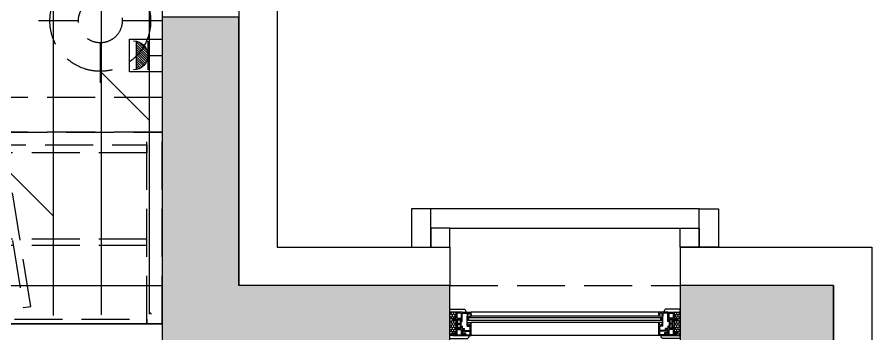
# Model space of a CAD drawing. Header units: millimetres. Extents: x -28014 to 297841, y -81741 to 47579.
# Drawn here: x 98155 to 100383, y -7057 to -6231 of the extents above; entities that cross this region are included whole.
import ezdxf

# ---------------------------------------------------------------- set-up
doc = ezdxf.new("R2010")
doc.units = ezdxf.units.MM
doc.header["$MEASUREMENT"] = 0
doc.linetypes.add('__DASH', pattern=[0.35, 0.25, -0.1])
doc.linetypes.add('DASH', pattern=[0.35, 0.25, -0.1])
for name, color, linetype in [('A-楼面-家具', 8, 'Continuous'), ('AR9-剪力墙（柱）填充', 250, 'Continuous'), ('AR9-剪力墙（柱）线', 6, 'Continuous'), ('AR9-墙线', 160, 'Continuous'), ('AR9-建筑幕墙（窗）', 12, 'Continuous'), ('AR9-梁', 1, 'DASH'), ('DS-4BS-固定家具(高柜)', 30, 'Continuous'), ('EM-强电图标', 14, 'Continuous'), ('FC-地面造型线', 136, 'Continuous'), ('FF-活动家具', 51, 'Continuous'), ('RC-天花轮廓线', 30, 'Continuous'), ('装饰', 152, 'Continuous')]:
    doc.layers.add(name, color=color, linetype=linetype)

# ---------------------------------------------------------------- blocks, each defined once
blk = doc.blocks.new('400床头柜')
at = {"layer": 'FF-活动家具', "linetype": '__DASH', "ltscale": 500}
for p, q in [((199.9999999999709, 5.820766091346741e-11), (199.9999999999709, -104.2471858984209)), ((38.67105004054611, -161.3537415284081), (142.9182413225353, -161.3537415284081)), ((257.0817586775229, -161.353741528641), (361.3289499592793, -161.3537415284081)), ((200.0000000000291, -218.4107140204287), (200.0000000000291, -322.6578999189078))]:
    blk.add_line(p, q, dxfattribs=at)
blk.add_lwpolyline([(0, -400), (0, 0), (400.0000000000291, 0), (400.0000000000291, -400)], close=True, dxfattribs=at)
for radius in [131.328, 57.0817640611005]:
    blk.add_circle((200.0000000000291, -161.3289499594248), radius, dxfattribs=at)
blk = doc.blocks.new('小户型1200床')
at = {"layer": 'FF-活动家具', "linetype": '__DASH', "ltscale": 500}
for p, q in [((40, -1974.834907076554), (40, -70)), ((1300, -70), (1300, -1979.661278875137)), ((1026.086759240483, -175.8486823507119), (313.9132407596335, -175.8486823507119)), ((1026.086759240483, -632.9900214929366), (313.9132407596335, -632.9900214929366)), ((1300, -658.4575094564934), (40, -658.4575094564934)), ((1300, -658.4575094564934), (60, -905.220676494413)), ((510.0060054531787, -1426.764869015547), (1300, -658.4575094564934)), ((524.1384127975907, -1279.618694443605), (1300, -658.4575094564934)), ((-51.65898926882073, -2040.341845540155), (40, -1974.834907076554)), ((1293.246816730127, -1974.834907076554), (1384.905805998947, -2040.341845540155)), ((90.47947742650285, -2000), (-4.630043558077887, -2047.581072782283)), ((1242.767339303391, -2000), (85.47947742650285, -2000)), ((1337.876860288205, -2047.581072782283), (1242.767339303391, -2000)), ((-4.630043558077887, -2047.581072782283), (-51.65898926882073, -2040.341845540155)), ((1384.905805998947, -2040.341845540155), (1337.876860288205, -2047.581072782283))]:
    blk.add_line(p, q, dxfattribs=at)
blk.add_lwpolyline([(1300, -70), (1300, 0), (40, 0), (40, -70)], close=True, dxfattribs=at)
for centre, radius, start, end in [((313.9132407596335, -225.5812876336277), 50.004701416903, 90, 156.1601090321435), ((1026.086759240483, -225.5812876335694), 50.004701416903, 23.83989096785652, 90), ((718.2463547887746, -404.3167955635581), 492.0541429412344, 156.183992771801, 203.8398909678565), ((621.7536452113418, -404.3167955635581), 492.0541429412344, 336.1601090321435, 23.81600722819899), ((313.9132407596335, -582.9853200759972), 50.004701416903, 203.8398909678565, 270), ((1026.086759240483, -582.9853200760554), 50.004701416903, 270, 336.1601090321435), ((95.88686517218594, -1329.168585751322), 425.464095847016, 346.7389669088406, 94.83850899860155)]:
    blk.add_arc(centre, radius, start, end, dxfattribs=at)
blk = doc.blocks.new('s54deg2541')
at = {"layer": 'A-楼面-家具', "color": 0, "xscale": -1}
blk.add_blockref('400床头柜', (40838.95408394537, 5184.599057010128), dxfattribs=at)
at = {"layer": 'A-楼面-家具'}
blk.add_blockref('小户型1200床', (40823.95408394537, 5184.599057010593), dxfattribs=at)
at = {"layer": 'A-楼面-家具', "color": 0}
blk.add_blockref('400床头柜', (42148.95408394537, 5184.599057010128), dxfattribs=at)
blk = doc.blocks.new('*U249')
at = {"layer": 'AR9-建筑幕墙（窗）'}
h = blk.add_hatch(dxfattribs=at)
h.set_pattern_fill('HONEY', color=250, scale=2.333308006735999)
h.set_pattern_definition([(1.667559113981895e-09, (-50793.7736316727, 158863.6490238107), (5.556189690946738, 3.207866847442461), [3.704126460693399, -7.408252921386797]), (120.0000000016675, (-50793.7736316727, 158863.6490238107), (-5.55618902731644, 3.207867996883855), [3.704126460693292, -7.408252921386583]), (60.00000000166753, (-50793.7736316727, 158863.6490238107), (6.636302977941727e-07, 6.415734844326314), [-7.408252921386794, 3.704126460693397])])
h.paths.add_polyline_path([(-28.05519676091603, 330.1263833773738), (33.05519676202437, 330.1263833754424), (33.05519676247685, 345.681770089551), (-28.05519676046333, 345.6817700914825)])
h = blk.add_hatch(dxfattribs=at)
h.set_pattern_fill('HONEY', color=250, scale=2.333308006735999)
h.set_pattern_definition([(1.667559113981895e-09, (-50793.7736316727, 158609.3307939181), (5.556189690946738, 3.207866847442461), [3.704126460693399, -7.408252921386797]), (120.0000000016675, (-50793.7736316727, 158609.3307939181), (-5.55618902731644, 3.207867996883855), [3.704126460693292, -7.408252921386583]), (60.00000000166753, (-50793.7736316727, 158609.3307939181), (6.636302977941727e-07, 6.415734844326314), [-7.408252921386794, 3.704126460693397])])
h.paths.add_polyline_path([(-28.05519676091603, -238.7628431804567), (33.05519676202437, -238.7628431791438), (33.05519676247685, -254.3182298932525), (-28.05519676046333, -254.3182298945653)])
for p, q in [((-35.83289011760826, 345.6817700902149), (-35.83289011756301, 306.7933033140883)), ((40.83289011760826, 345.6817700888566), (-35.83289011760826, 345.6817700902149)), ((-28.05519676381346, 330.1263833790941), (-28.05519676218387, 345.6817700917541)), ((-28.05519676381346, 330.1263833790941), (-28.05519676218387, 345.6817700917541)), ((-28.05519676050881, 325.3727836066531), (-28.05519676218387, 345.6817700900338)), ((33.05519676213862, 301.2308525993245), (33.05519676227436, 345.6817700895358)), ((33.05519676213862, 301.2308525993245), (33.05519676227436, 345.6817700895358)), ((33.05519675856203, 296.4772528268383), (33.05519676227436, 345.6817700877249)), ((33.05519676159565, 337.9040767331153), (33.05519676159565, 290.4601472628166)), ((40.83289011760826, 345.6817700888566), (40.83289011570696, 298.8975445757926)), ((-28.05519676259109, 313.7932273301766), (-28.05519676259109, 330.1263833773286)), ((-28.05519676259109, 313.7932273301766), (-28.05519676259109, 300.5711486253393)), ((-28.05519676259109, 300.5711486253393), (-28.05519676259109, 290.4601472628166)), ((-28.05519676259109, -199.0966070658994), (-28.05519676259109, 290.4601472628166)), ((-21.83304207800711, 290.4601472628166), (-28.05519676259109, 290.4601472628166)), ((-21.83304207796186, 290.4601472628166), (-17.94419540011381, 290.4601472628166)), ((-17.94419540011381, -199.0966070658994), (-17.94419540011381, 290.4601472628166)), ((-1.611039352916578, -199.0966070658542), (-1.611039352916577, 290.4601472627713)), ((2.2778073249317, 290.4601472628166), (-1.611039352916578, 290.4601472627713)), ((33.05519676159565, 290.4601472628166), (2.2778073249317, 290.4601472627713)), ((33.05519676159565, -199.0966070658994), (33.05519676159565, 290.4601472628166)), ((-21.83304207800711, -199.0966070658994), (-28.05519676259109, -199.0966070658994)), ((-28.05519676259109, -209.2076084284222), (-28.05519676259109, -199.0966070658994)), ((-21.83304207796186, -199.0966070658994), (-17.94419540011381, -199.0966070658994)), ((2.2778073249317, -199.0966070658994), (-1.611039352916578, -199.0966070658542)), ((33.05519676159565, -199.0966070658994), (2.2778073249317, -199.0966070658542)), ((33.05519676159565, -246.540536536198), (33.05519676159565, -199.0966070658994)), ((-35.83289011760826, -254.3182298932977), (-35.83289011756301, -215.4297631171712)), ((-28.05519676259109, -222.4296871332594), (-28.05519676259109, -209.2076084284222)), ((-28.05519676259109, -222.4296871332594), (-28.05519676259109, -238.7628431804114)), ((33.05519675856203, -205.1137126299211), (33.05519676227436, -254.3182298908077)), ((33.05519676213862, -209.8673124024074), (33.05519676227436, -254.3182298926185)), ((33.05519676213862, -209.8673124024074), (33.05519676227436, -254.3182298926185)), ((40.83289011760826, -254.3182298919396), (40.83289011570696, -207.5340043788756)), ((-28.05519676050881, -234.009243409736), (-28.05519676218387, -254.3182298931165)), ((-28.05519676381346, -238.762843182177), (-28.05519676218387, -254.3182298948368)), ((-28.05519676381346, -238.762843182177), (-28.05519676218387, -254.3182298948368)), ((40.83289011760826, -254.3182298919396), (-35.83289011760826, -254.3182298932977))]:
    blk.add_line(p, q, dxfattribs=at)
at = {"layer": 'AR9-建筑幕墙（窗）', "color": 8}
for p, q in [((-12.4998100510179, 330.1263833773286), (-12.4998100510179, 337.9040767331153)), ((-12.4998100510179, 337.9040767331153), (-5.499886030809876, 337.9040767331153)), ((-10.16650204428197, 330.1263833773286), (-10.16650204428197, 335.5707687263792)), ((-5.499886030809876, 335.5707687263792), (-10.16650204428197, 335.5707687263792)), ((-5.499886030809876, 337.9040767331153), (-5.499886030809876, 335.5707687263792)), ((33.05519676159565, 337.9040767331153), (26.0552727413874, 337.9040767331153)), ((26.0552727413874, 337.9040767331153), (26.0552727413874, 335.5707687263792)), ((26.0552727413874, 335.5707687263792), (30.72188875485926, 335.5707687263792)), ((30.72188875485926, 335.5707687263792), (30.72188875485926, 330.1263833772833)), ((-28.05519676259109, 330.1263833773286), (-12.4998100510179, 330.1263833773286)), ((-25.72188875585516, 316.1265353369125), (-25.72188875585516, 327.7930753705473)), ((-25.72188875585516, 327.7930753705473), (-12.4998100510179, 327.7930753705925)), ((-25.72188875585516, 316.1265353369125), (-12.4998100510179, 316.1265353369125)), ((-25.72188875585516, 313.7932273301766), (-25.72188875585516, 300.5711486253393)), ((-3.944347359697986, 313.7932273301766), (-25.72188875585516, 313.7932273301766)), ((-12.4998100510179, 327.7930753705925), (-12.4998100510179, 316.1265353369125)), ((-10.16650204428197, 330.1263833773286), (30.72188875485926, 330.1263833772833)), ((-10.16650204428197, 327.7930753705925), (-6.277655366388672, 327.7930753705925)), ((-10.16650204428197, 327.7930753705925), (-10.16650204428197, 316.1265353368673)), ((-10.16650204428197, 316.1265353369125), (-6.277655366388672, 316.1265353369125)), ((-6.277655366388672, 327.7930753705473), (-6.277655366388672, 327.0153060349687)), ((-6.277655366388672, 327.0153060349687), (-3.944347359652738, 327.0153060349687)), ((-6.277655366388672, 316.1265353369578), (-6.277655366388672, 316.9043046725366)), ((-6.277655366388672, 316.9043046725366), (-3.944347359652738, 316.9043046725366)), ((-3.944347359652738, 327.0153060349687), (-3.944347359697986, 330.1263833772833)), ((-3.944347359652738, 316.9043046725366), (-3.944347359697986, 313.7932273301766)), ((1.111153321608754, 324.6819980282327), (1.111153321608754, 319.2376126792273)), ((3.444461328344914, 324.6819980282327), (3.444461328344914, 319.2376126792273)), ((8.499962009606179, 327.0153060349687), (8.499962009651426, 330.1263833772833)), ((10.83327001634211, 327.0153060349687), (8.499962009606179, 327.0153060349687)), ((10.83327001634211, 316.9043046724913), (8.499962009606179, 316.9043046725366)), ((8.499962009606179, 316.9043046725366), (8.499962009651426, 313.7932273301766)), ((8.499962009651426, 313.7932273301766), (10.83327001634211, 313.7932273301766)), ((10.83327001634211, 327.7930753705473), (14.72211669423541, 327.7930753705473)), ((10.83327001634211, 327.7930753705473), (10.83327001634211, 327.0153060349687)), ((10.83327001634211, 316.1265353369578), (10.83327001634211, 316.9043046724913)), ((10.83327001634211, 316.1265353369125), (14.72211669423541, 316.1265353369125)), ((10.83327001634211, 313.7932273301766), (14.72211669423541, 313.7932273301766)), ((14.72211669423541, 327.7930753705925), (14.72211669423541, 316.1265353369125)), ((14.72211669423541, 313.7932273301766), (14.72211669423541, 307.5710726455474)), ((17.05542470097134, 327.7930753705925), (30.72188875485926, 327.7930753705925)), ((17.05542470097134, 327.7930753705925), (17.05542470097134, 316.1265353369125)), ((17.05542470097134, 316.1265353369125), (30.72188875485926, 316.1265353369125)), ((17.05542470097134, 313.7932273301313), (30.72188875485926, 313.7932273301766)), ((17.05542470097134, 309.9043806522833), (17.05542470097134, 313.7932273301313)), ((17.05542470097134, 313.7932273301766), (17.05542470097134, 309.9043806522833)), ((21.72204071444344, 313.7932273301766), (21.72204071444344, 292.7934552695526)), ((26.0552727413874, 313.7932273301766), (26.0552727413874, 305.2377646388113)), ((30.72188875485926, 327.7930753705925), (30.72188875485926, 316.1265353369125)), ((30.72188875485926, 313.7932273301766), (30.72188875485926, 309.9043806522833)), ((-25.72188875585516, 300.5711486253393), (-21.83304207796186, 300.5711486253393)), ((-25.72188875585516, 298.2378406186032), (-25.72188875585516, 292.7934552695526)), ((-25.72188875585516, 298.2378406186032), (-21.83304207796186, 298.2378406186032)), ((-21.83304207800711, 292.7934552695526), (-25.72188875585516, 292.7934552695526)), ((-25.72188875585516, 292.7934552695526), (-21.83304207796186, 292.7934552695526)), ((-21.83304207796186, 300.5711486253393), (-21.83304207796186, 298.2378406186032)), ((-21.83304207796186, 300.5711486253393), (-17.94419540011381, 300.5711486253393)), ((-21.83304207796186, 292.7934552695526), (-21.83304207796186, 290.4601472628166)), ((-17.94419540006857, 300.5711486253393), (-17.94419540011381, 290.4601472628166)), ((-13.2775793865967, 300.5711486253393), (-17.94419540006857, 300.5711486253393)), ((-13.2775793865967, -209.2076084284222), (-13.2775793865967, 300.5711486253393)), ((-6.277655366388672, 300.571148625294), (-13.27757938664195, 300.571148625294)), ((-6.277655366433919, 295.904532611822), (-13.27757938664195, 300.571148625294)), ((-6.277655366388672, 300.571148625294), (-13.2775793865967, 295.904532611822)), ((-6.277655366388672, 295.904532611822), (-13.27757938664195, 295.904532611822)), ((-6.277655366388672, -209.2076084283767), (-6.277655366388672, 300.5711486253393)), ((-1.611039352916578, 300.5711486253393), (-6.277655366433919, 300.5711486253393)), ((-1.611039352916578, 300.5711486253393), (-1.611039352916578, 290.4601472627713)), ((2.277807324976948, 300.571148625294), (-1.611039352916578, 300.571148625294)), ((8.499962009560932, 300.5711486253393), (2.277807324976948, 300.571148625294)), ((2.277807324976948, 300.571148625294), (2.277807324976948, 298.2378406185579)), ((6.166654002824771, 298.2378406185579), (2.2778073249317, 298.2378406185579)), ((6.166654002824771, 292.7934552695074), (2.2778073249317, 292.7934552695526)), ((2.2778073249317, 292.7934552695526), (2.2778073249317, 290.4601472628166)), ((6.166654002824771, 298.2378406185579), (6.166654002824771, 292.7934552695526)), ((8.499962009560932, 300.5711486253393), (8.499962009560932, 292.7934552695074)), ((19.38873270770728, 292.7934552695526), (8.499962009560932, 292.7934552695526)), ((19.38873270770728, 307.5710726455474), (14.72211669423541, 307.5710726455474)), ((19.38873270770728, 309.9043806522833), (17.05542470097134, 309.9043806522833)), ((19.38873270770728, 309.9043806522833), (17.05542470097134, 309.9043806522833)), ((19.38873270770728, 309.9043806522833), (19.38873270770728, 307.5710726455474)), ((19.38873270770728, 309.9043806522833), (19.38873270770728, 292.7934552695526)), ((30.72188875485926, 292.7934552695526), (21.72204071444344, 292.7934552695526)), ((26.0552727413874, 305.2377646388113), (30.72188875485926, 305.2377646388113)), ((28.38858074812333, 309.9043806522833), (30.72188875485926, 309.9043806522833)), ((28.38858074812333, 309.9043806522833), (28.38858074812333, 307.5710726455474)), ((28.38858074812333, 307.5710726455474), (33.05519676159565, 307.5710726455474)), ((30.72188875485926, 305.2377646388113), (30.72188875485926, 292.7934552695526)), ((-21.83304207796186, -201.4299150726356), (-21.83304207796186, -199.0966070658994)), ((-17.94419540006857, -209.2076084284222), (-17.94419540011381, -199.0966070658994)), ((-1.611039352916578, -209.2076084284222), (-1.611039352916578, -199.0966070658542)), ((2.2778073249317, -201.4299150726356), (2.2778073249317, -199.0966070658994)), ((-21.83304207800711, -201.4299150726356), (-25.72188875585516, -201.4299150726356)), ((-25.72188875585516, -201.4299150726356), (-21.83304207796186, -201.4299150726356)), ((-25.72188875585516, -206.874300421686), (-25.72188875585516, -201.4299150726356)), ((-25.72188875585516, -206.874300421686), (-21.83304207796186, -206.874300421686)), ((-25.72188875585516, -222.4296871332594), (-25.72188875585516, -209.2076084284222)), ((-25.72188875585516, -209.2076084284222), (-21.83304207796186, -209.2076084284222)), ((-3.944347359697986, -222.4296871332594), (-25.72188875585516, -222.4296871332594)), ((-21.83304207796186, -209.2076084284222), (-21.83304207796186, -206.874300421686)), ((-21.83304207796186, -209.2076084284222), (-17.94419540011381, -209.2076084284222)), ((-13.2775793865967, -209.2076084284222), (-17.94419540006857, -209.2076084284222)), ((-6.277655366388672, -204.5409924149048), (-13.27757938664195, -204.5409924149048)), ((-6.277655366433919, -204.5409924149048), (-13.27757938664195, -209.2076084283767)), ((-6.277655366388672, -209.2076084283767), (-13.2775793865967, -204.5409924149048)), ((-6.277655366388672, -209.2076084283767), (-13.27757938664195, -209.2076084283767)), ((-1.611039352916578, -209.2076084284222), (-6.277655366433919, -209.2076084284222)), ((-3.944347359652738, -225.5407644756194), (-3.944347359697986, -222.4296871332594)), ((2.277807324976948, -209.2076084283767), (-1.611039352916578, -209.2076084283767)), ((6.166654002824771, -201.4299150725901), (2.2778073249317, -201.4299150726356)), ((6.166654002824771, -206.8743004216408), (2.2778073249317, -206.8743004216408)), ((2.277807324976948, -209.2076084283767), (2.277807324976948, -206.8743004216408)), ((8.499962009560932, -209.2076084284222), (2.277807324976948, -209.2076084283767)), ((6.166654002824771, -206.8743004216408), (6.166654002824771, -201.4299150726356)), ((19.38873270770728, -201.4299150726356), (8.499962009560932, -201.4299150726356)), ((8.499962009560932, -209.2076084284222), (8.499962009560932, -201.4299150725901)), ((8.499962009606179, -225.5407644756194), (8.499962009651426, -222.4296871332594)), ((8.499962009651426, -222.4296871332594), (10.83327001634211, -222.4296871332594)), ((10.83327001634211, -222.4296871332594), (14.72211669423541, -222.4296871332594)), ((14.72211669423541, -222.4296871332594), (14.72211669423541, -216.2075324486302)), ((19.38873270770728, -216.2075324486302), (14.72211669423541, -216.2075324486302)), ((19.38873270770728, -218.5408404553662), (17.05542470097134, -218.5408404553662)), ((17.05542470097134, -218.5408404553662), (17.05542470097134, -222.4296871332142)), ((17.05542470097134, -222.4296871332594), (17.05542470097134, -218.5408404553662)), ((19.38873270770728, -218.5408404553662), (17.05542470097134, -218.5408404553662)), ((17.05542470097134, -222.4296871332142), (30.72188875485926, -222.4296871332594)), ((19.38873270770728, -218.5408404553662), (19.38873270770728, -201.4299150726356)), ((19.38873270770728, -218.5408404553662), (19.38873270770728, -216.2075324486302)), ((30.72188875485926, -201.4299150726356), (21.72204071444344, -201.4299150726356)), ((21.72204071444344, -222.4296871332594), (21.72204071444344, -201.4299150726356)), ((26.0552727413874, -213.8742244418941), (30.72188875485926, -213.8742244418941)), ((26.0552727413874, -222.4296871332594), (26.0552727413874, -213.8742244418941)), ((28.38858074812333, -216.2075324486302), (33.05519676159565, -216.2075324486302)), ((28.38858074812333, -218.5408404553662), (28.38858074812333, -216.2075324486302)), ((28.38858074812333, -218.5408404553662), (30.72188875485926, -218.5408404553662)), ((30.72188875485926, -213.8742244418941), (30.72188875485926, -201.4299150726356)), ((30.72188875485926, -222.4296871332594), (30.72188875485926, -218.5408404553662)), ((-28.05519676259109, -238.7628431804114), (-12.4998100510179, -238.7628431804114)), ((-25.72188875585516, -224.7629951399954), (-25.72188875585516, -236.42953517363)), ((-25.72188875585516, -224.7629951399954), (-12.4998100510179, -224.7629951399954)), ((-25.72188875585516, -236.42953517363), (-12.4998100510179, -236.4295351736755)), ((-12.4998100510179, -236.4295351736755), (-12.4998100510179, -224.7629951399954)), ((-12.4998100510179, -238.7628431804114), (-12.4998100510179, -246.540536536198)), ((-10.16650204428197, -224.7629951399954), (-6.277655366388672, -224.7629951399954)), ((-10.16650204428197, -236.4295351736755), (-10.16650204428197, -224.7629951399501)), ((-10.16650204428197, -236.4295351736755), (-6.277655366388672, -236.4295351736755)), ((-10.16650204428197, -238.7628431804114), (-10.16650204428197, -244.2072285294621)), ((-10.16650204428197, -238.7628431804114), (30.72188875485926, -238.7628431803662)), ((-5.499886030809876, -244.2072285294621), (-10.16650204428197, -244.2072285294621)), ((-6.277655366388672, -224.7629951400406), (-6.277655366388672, -225.5407644756194)), ((-6.277655366388672, -225.5407644756194), (-3.944347359652738, -225.5407644756194)), ((-6.277655366388672, -236.42953517363), (-6.277655366388672, -235.6517658380517)), ((-6.277655366388672, -235.6517658380517), (-3.944347359652738, -235.6517658380517)), ((-5.499886030809876, -246.540536536198), (-5.499886030809876, -244.2072285294621)), ((-3.944347359652738, -235.6517658380517), (-3.944347359697986, -238.7628431803662)), ((1.111153321608754, -233.3184578313155), (1.111153321608754, -227.8740724823101)), ((3.444461328344914, -233.3184578313155), (3.444461328344914, -227.8740724823101)), ((10.83327001634211, -225.5407644755742), (8.499962009606179, -225.5407644756194)), ((10.83327001634211, -235.6517658380517), (8.499962009606179, -235.6517658380517)), ((8.499962009606179, -235.6517658380517), (8.499962009651426, -238.7628431803662)), ((10.83327001634211, -224.7629951399954), (14.72211669423541, -224.7629951399954)), ((10.83327001634211, -224.7629951400406), (10.83327001634211, -225.5407644755742)), ((10.83327001634211, -236.42953517363), (10.83327001634211, -235.6517658380517)), ((10.83327001634211, -236.42953517363), (14.72211669423541, -236.42953517363)), ((14.72211669423541, -236.4295351736755), (14.72211669423541, -224.7629951399954)), ((17.05542470097134, -224.7629951399954), (30.72188875485926, -224.7629951399954)), ((17.05542470097134, -236.4295351736755), (17.05542470097134, -224.7629951399954)), ((17.05542470097134, -236.4295351736755), (30.72188875485926, -236.4295351736755)), ((26.0552727413874, -246.540536536198), (26.0552727413874, -244.2072285294621)), ((26.0552727413874, -244.2072285294621), (30.72188875485926, -244.2072285294621)), ((30.72188875485926, -236.4295351736755), (30.72188875485926, -224.7629951399954)), ((30.72188875485926, -244.2072285294621), (30.72188875485926, -238.7628431803662)), ((-12.4998100510179, -246.540536536198), (-5.499886030809876, -246.540536536198)), ((33.05519676159565, -246.540536536198), (26.0552727413874, -246.540536536198))]:
    blk.add_line(p, q, dxfattribs=at)
for points in [[(1.111153321608754, 324.6819980282327), (-7.833194037545809, 324.6819980282327), (-7.833194037545809, 319.2376126792726), (1.111153321608754, 319.2376126792273)], [(10.83327001634211, 327.0153060349687), (-6.277655366388672, 327.0153060349687)], [(-6.277655366388672, 316.9043046724913), (10.83327001634211, 316.9043046724913)], [(3.444461328344914, 319.2376126792273), (12.38880868749925, 319.2376126792726), (12.38880868749925, 324.6819980282327), (3.444461328344914, 324.6819980282327)], [(14.72211669423541, 316.9043046724913), (14.72211669423541, 316.9043046724913), (14.72211669423541, 327.0153060349687)], [(1.111153321608754, -233.3184578313155), (-7.833194037545809, -233.3184578313155), (-7.833194037545809, -227.8740724823556), (1.111153321608754, -227.8740724823101)], [(-6.277655366388672, -225.5407644755742), (10.83327001634211, -225.5407644755742)], [(10.83327001634211, -235.6517658380517), (-6.277655366388672, -235.6517658380517)], [(3.444461328344914, -227.8740724823101), (12.38880868749925, -227.8740724823556), (12.38880868749925, -233.3184578313155), (3.444461328344914, -233.3184578313155)], [(14.72211669423541, -225.5407644755742), (14.72211669423541, -225.5407644755742), (14.72211669423541, -235.6517658380517)]]:
    blk.add_lwpolyline(points, dxfattribs=at)
at = {"layer": 'AR9-建筑幕墙（窗）'}
for centre, start, end in [((-26.23175832022343, 319.001186493526), 231.8160175271418, 263.2575898998442), ((31.2317583190918, 311.1054277558187), 276.7424101001559, 308.1839824728582), ((-26.23175832022343, -227.6376462966089), 96.74241010015574, 128.1839824728584), ((31.2317583190918, -219.7418875589015), 51.81601752714163, 83.25758989984426)]:
    blk.add_arc(centre, 15.53107026448006, start, end, dxfattribs=at)
blk = doc.blocks.new('mghmgmg')
at = {"linetype": '__DASH', "ltscale": 500}
for p, q in [((0, 0), (0, 500.0000002181623)), ((0, 500.0000002181623), (40, 500.0000002181623)), ((0, 500.0000002181623), (0, 0)), ((1650, 500.0000002181623), (0, 500.0000002181623)), ((0, 500.0000002181623), (1650, 500.0000002181623)), ((0, 0), (0, 500.0000002181623)), ((40, 500.0000002181623), (40, 0)), ((590, 470.8333335387579), (590, 491.6666668635735)), ((590, 491.6666668635735), (1210, 491.6666668635444)), ((1210, 491.6666668635444), (1210, 470.8333335387288)), ((1610, 0), (1610, 500.0000002181623)), ((1610, 500.0000002181623), (1650, 500.0000002181623)), ((1650, 500.0000002181623), (1650, 0)), ((1650, 0), (1650, 500.0000002181623)), ((1650, 500.0000002181623), (1650, 0)), ((1210, 470.8333335387288), (590, 470.8333335387579)), ((630, 466.6666668526595), (40, 466.6666668526595)), ((40, 466.6666668526595), (40, 445.8333335278439)), ((40, 445.8333335278439), (630, 445.8333335278439)), ((630, 445.8333335278439), (630, 466.6666668526595)), ((1170, 445.8333335278439), (1170, 466.6666668526595)), ((1170, 466.6666668526595), (1610, 466.6666668526595)), ((1610, 445.8333335278439), (1170, 445.8333335278439)), ((1610, 466.6666668526595), (1610, 445.8333335278439)), ((40, 0), (0, 0)), ((0, 0), (1650, 0)), ((1650, 0), (0, 0)), ((40, 0), (40, 12.50000000544242)), ((40, 12.50000000544242), (1610, 12.50000000544242)), ((1610, 0), (40, 0)), ((300.0000000021537, 3.492459654808044e-10), (1500.000000002154, 3.492459654808044e-10)), ((1500.000000002154, 3.492459654808044e-10), (1650.000000010303, 3.492459654808044e-10)), ((1610, 12.50000000544242), (1610, 0)), ((1650, 0), (1610, 0))]:
    blk.add_line(p, q, dxfattribs=at)
at = {"color": 8, "linetype": '__DASH', "ltscale": 500}
for p, q in [((124.6596930527012, 393.8158180205792), (104.6596930527012, 393.8158180205792)), ((104.6596930527012, 393.8158180205792), (104.6596930527012, 43.81581786787137)), ((124.6596930527012, 43.81581786787137), (124.6596930527012, 393.8158180205792)), ((279.5704366298742, 392.206986322708), (259.7543031097739, 389.9522301904799)), ((259.7543031097739, 389.9522301904799), (316.574157617928, 43.16989343342721)), ((336.3902911380283, 45.42464956571348), (279.5704366298742, 392.206986322708)), ((462.9919334905571, 392.206986322708), (443.1757999704569, 389.9522301904799)), ((443.1757999704569, 389.9522301904799), (499.995654478611, 43.16989343342721)), ((519.8117879987112, 45.42464956571348), (462.9919334905571, 392.206986322708)), ((642.2300610812381, 396.3293463205046), (626.7240640721284, 46.56795522404718)), ((662.2164262779988, 395.7140289786039), (642.2300610812381, 396.3293463205046)), ((646.7104292688891, 45.95263788220473), (662.2164262779988, 395.7140289786039)), ((780.2357055319007, 396.3293463205046), (764.729708522791, 46.56795522404718)), ((800.2220707286615, 395.7140289786039), (780.2357055319007, 396.3293463205046)), ((784.7160737195518, 45.95263788220473), (800.2220707286615, 395.7140289786039)), ((868.3666293041315, 393.8158180205792), (848.3666293041315, 393.8158180205792)), ((848.3666293041315, 393.8158180205792), (848.3666293041315, 43.81581786787137)), ((868.3666293041315, 43.81581786787137), (868.3666293041315, 393.8158180205792)), ((1008.150576163782, 396.3293463205046), (992.6445791546721, 46.56795522404718)), ((1028.136941360543, 395.7140289786039), (1008.150576163782, 396.3293463205046)), ((1012.630944351433, 45.95263788220473), (1028.136941360543, 395.7140289786039)), ((1096.281499936013, 393.8158180205792), (1076.281499936013, 393.8158180205792)), ((1076.281499936013, 393.8158180205792), (1076.281499936013, 43.81581786787137)), ((1096.281499936013, 43.81581786787137), (1096.281499936013, 393.8158180205792)), ((1251.192243513186, 392.206986322708), (1231.376109993085, 389.9522301904799)), ((1231.376109993085, 389.9522301904799), (1288.195964501239, 43.16989343342721)), ((1308.01209802134, 45.42464956571348), (1251.192243513186, 392.206986322708)), ((1610, 220.8333334308991), (40, 220.8333334313938)), ((1610, 204.1666667569662), (40, 204.1666667574318)), ((316.574157617928, 43.16989343342721), (336.3902911380283, 45.42464956571348)), ((499.995654478611, 43.16989343342721), (519.8117879987112, 45.42464956571348)), ((626.7240640721284, 46.56795522404718), (646.7104292688891, 45.95263788220473)), ((764.729708522791, 46.56795522404718), (784.7160737195518, 45.95263788220473)), ((992.6445791546721, 46.56795522404718), (1012.630944351433, 45.95263788220473)), ((1288.195964501239, 43.16989343342721), (1308.01209802134, 45.42464956571348)), ((104.6596930527012, 43.81581786787137), (124.6596930527012, 43.81581786787137)), ((848.3666293041315, 43.81581786787137), (868.3666293041315, 43.81581786787137)), ((1076.281499936013, 43.81581786787137), (1096.281499936013, 43.81581786787137))]:
    blk.add_line(p, q, dxfattribs=at)
blk = doc.blocks.new('五孔插座')
at = {"linetype": 'ByBlock'}
for p, q in [((702044.1998482372, -7681.373671831088), (702193.8686467052, -7681.373671831088)), ((702047.5462958048, -7693.427354574716), (702092.6957683341, -7738.576827103842)), ((702048.1187085586, -7681.373671831088), (702109.4090259785, -7742.663989251044)), ((702060.744804056, -7681.373671831088), (702122.5637859826, -7743.192653757799)), ((702073.3708995533, -7681.373671831088), (702133.8226189122, -7741.825391190191)), ((702085.9969950507, -7681.373671831088), (702143.7703023392, -7739.146979119836)), ((702098.623090548, -7681.373671831088), (702152.6879282781, -7735.438509561436)), ((702111.2491860453, -7681.373671831088), (702160.7283589691, -7730.852844754918)), ((702123.8752815427, -7681.373671831088), (702167.9763691113, -7725.474759399927)), ((702136.5013770399, -7681.373671831088), (702174.4732510371, -7719.34554582834)), ((702149.1274725373, -7681.373671831088), (702180.2267790457, -7712.472978339605)), ((702161.7535680346, -7681.373671831088), (702185.2129454212, -7704.833049217911)), ((702174.3796635319, -7681.373671831088), (702189.3704579241, -7696.364466223285)), ((702187.0057590293, -7681.373671831088), (702192.5847299069, -7686.952642708814)), ((702044.1998482372, -7743.274456203966), (702193.8686467052, -7743.274456203966)), ((702119.0342474713, -7743.274456204045), (702119.0342474711, -7818.274456203966))]:
    blk.add_line(p, q, dxfattribs=at)
blk.add_arc((702119.0342474713, -7667.088875437577), 76.18558076646751, 180.8916584410996, 359.1083415589003, dxfattribs=at)
blk = doc.blocks.new('*U78')
blk.add_lwpolyline([(701741.3082125826, -9390.911660408588), (701826.3082125826, -9390.911660408588), (701826.3082125826, -9305.911660408588), (701741.3082125826, -9305.911660408588)], close=True)
at = {"xscale": 0.496079054735609, "yscale": 0.496079054735609, "zscale": 0.496079054735609}
blk.add_blockref('五孔插座', (353477.2613912184, -5512.42945851319), dxfattribs=at)
blk = doc.blocks.new('rara')
at = {"layer": 'AR9-梁', "ltscale": 500}
for p, q in [((11999.99981676007, -2900.000000150379), (14899.99884019757, -2900.000000150379)), ((15649.9983519268, -2900.000000150379), (16249.9983519268, -2900.000000150379))]:
    blk.add_line(p, q, dxfattribs=at)

msp = doc.modelspace()

# ---------------------------------------------------------------- hatches: boundary and pattern name
at = {"layer": 'AR9-剪力墙（柱）填充'}
for points in [[(99283.21985452724, -7130.639136162281), (99283.21985452724, -6930.639136161641), (98733.22034279839, -6930.639136162383), (98733.22034279839, -6230.639136162383), (98533.22034279839, -6230.639136162383), (98533.22034279839, -7130.639136162383)], [(99883.22156330547, -7130.639136162383), (100083.2216243406, -7130.639136162383), (100083.2216243406, -7930.639136162383), (100283.2216243406, -7930.639136162383), (100283.2216243406, -6930.639136162383), (99883.22156330547, -6930.639136162383)]]:
    msp.add_hatch(color=256, dxfattribs=at).paths.add_polyline_path(points)
at = {"layer": 'FC-地面造型线'}
h = msp.add_hatch(dxfattribs=at)
h.set_pattern_fill('DOLMIT', color=250, scale=500, angle=90)
h.set_pattern_definition([(90, (0, 0), (-125, 7.654042494670958e-15), []), (135, (0, 0), (-249.9999995804922, -249.9999995804921), [176.7766952966369, -353.5533905932737])])
h.paths.add_polyline_path([(93933.2210751599, -11430.6388920264), (93983.2210751619, -11430.6388920264), (93983.2210751619, -11380.63889202822), (94043.22107515945, -11380.63889202822), (94043.22107515945, -11390.63889202781), (94083.22107515791, -11390.63889202781), (94083.22107515791, -11430.63889202607), (94163.2210751595, -11430.63889202618), (94163.27392404538, -11630.63889201919), (95683.2210751739, -11630.63913615612), (95683.2210751739, -11930.63913615612), (96583.22107515752, -11930.63913615612), (96583.22107515734, -11630.63913615701), (97083.22107514174, -11630.63898967496), (97083.22058666195, -8630.639136162383), (97333.22058063617, -8630.639173377938), (97333.22055718348, -8830.639173377938), (97283.22107514151, -8830.639174031021), (97283.22107514505, -12230.63913615319), (100083.2216243406, -12230.63889202176), (100083.2215799307, -8830.639137458189), (98233.22107163281, -8830.639161622525), (98233.22106902045, -8630.6391616224), (98283.2210751415, -8630.639161622385), (98283.2210751415, -8530.639183142936), (98393.22107513773, -8530.639159652485), (98393.22107513735, -7755.639136162034), (98283.22107514151, -7757.639156015124), (98283.22107514128, -7130.639136152022), (97283.22107514131, -7130.639136152022), (97283.22107514151, -7730.639136150159), (97183.22107514151, -7730.639136150194), (97183.22107514131, -7130.639136150043), (96783.22107514995, -7130.639136150057), (96783.22107514992, -7030.639136150057), (98533.22034279839, -7004.834993158816), (98533.22107514268, -4230.639136164362), (95833.2210751427, -4230.639136171069), (95833.22107514966, -7030.639136150086), (95883.22107514992, -7030.639136150071), (95883.22107514995, -7130.639136150086), (94996.22107514326, -7130.639136150086), (94996.22107514326, -7070.639136151873), (95008.22107514326, -7070.639136151873), (95008.22107514326, -7020.639136150957), (94258.22107514326, -7020.639136150957), (94258.22107514326, -7070.639136151873), (94270.22107514326, -7070.639136151873), (94270.22107514364, -7130.639136150407), (94163.22107515705, -7130.639136150156), (94163.22107513068, -10330.63889202646), (93933.22107515752, -10330.63889202696)])

# ---------------------------------------------------------------- linework, layer by layer
at = {"layer": 'AR9-剪力墙（柱）线'}
for p, q in [((98733.22034279839, -6230.639136162383), (98533.22034279839, -6230.639136162383)), ((98533.22034279839, -6230.639136162383), (98533.22034279839, -7130.639136162383)), ((98733.22034279839, -6930.639136162383), (98733.22034279839, -6230.639136162383)), ((99283.21985452724, -6930.639136161641), (98733.22034279839, -6930.639136162383)), ((99283.21985452724, -7130.639136162281), (99283.21985452724, -6930.639136161641)), ((100283.2216243406, -6930.639136162383), (99883.22156330547, -6930.639136162383)), ((99883.22156330547, -6930.639136162383), (99883.22156330547, -7130.639136162383)), ((100283.2216243406, -7930.639136162383), (100283.2216243406, -6930.639136162383))]:
    msp.add_line(p, q, dxfattribs=at)
at = {"layer": 'AR9-墙线'}
for p, q in [((98733.22107514221, -4030.639136164362), (98733.2210751492, -6930.639136152022)), ((98533.22107514268, -4230.639136164362), (98533.22107514943, -7030.639136152022)), ((99283.22107512085, -6930.639136152022), (98733.2210751492, -6930.639136152022)), ((99283.22107512085, -7130.639136152022), (99283.22107512085, -6930.639136152022)), ((100283.221075143, -6930.639136152022), (99883.22107508255, -6930.639136152022)), ((99883.22107508255, -6930.639136152022), (99883.22107508255, -7130.639136152022)), ((100283.221075143, -6930.639136152022), (100283.2210751452, -8730.639136152022)), ((98533.2203427984, -7030.639136149994), (96783.22107514992, -7030.639136150057))]:
    msp.add_line(p, q, dxfattribs=at)
at = {"layer": 'RC-天花轮廓线'}
msp.add_line((95833.22131934925, -6930.639136162383), (98533.2210751492, -6930.639136155871), dxfattribs=at)
at = {"layer": '装饰'}
for p, q in [((98833.22107514195, -3930.639136164362), (98833.22107514893, -6830.639136152022)), ((98833.22107514893, -6830.639136152022), (99283.22107512085, -6830.639136152022)), ((99283.22107512085, -6830.639136152022), (99283.22107512085, -6930.639136152022)), ((99883.22107508255, -6830.639136152022), (99883.22107508255, -6930.639136152022)), ((99883.22107508255, -6830.639136152022), (100283.2210751429, -6830.639136152022))]:
    msp.add_line(p, q, dxfattribs=at)
for points in [[(99183.2210751088, -6730.639136150043), (99183.2210751088, -6830.639136150043), (99233.2210751088, -6830.639136150043), (99233.2210751088, -6730.639136150043)], [(99983.22107507038, -6730.639136150043), (99983.22107507038, -6830.639136150043), (99933.22107507038, -6830.639136150043), (99933.22107507038, -6730.639136150043)], [(99233.2210751088, -6830.639136150043), (99283.2210751088, -6830.639136150043), (99283.2210751088, -6780.639136150043), (99233.2210751088, -6780.639136150043)], [(99933.22107507038, -6830.639136150043), (99883.22107507038, -6830.639136150043), (99883.22107507038, -6780.639136150043), (99933.22107507038, -6780.639136150043)]]:
    msp.add_lwpolyline(points, close=True, dxfattribs=at)
for points in [[(99933.22156334185, -6730.639136150101), (99233.22156338027, -6730.639136150101)], [(99283.2210751088, -6780.639136150043), (99883.22107507038, -6780.639136150043)], [(100283.221563409, -6830.639136143524), (100383.221563409, -6830.639136143524), (100383.2215634094, -13280.63913614259), (100283.221563399, -13280.63913614259)]]:
    msp.add_lwpolyline(points, dxfattribs=at)

# ---------------------------------------------------------------- block references
at = {"layer": 'AR9-建筑幕墙（窗）', "xscale": -1, "rotation": 90}
msp.add_blockref('*U249', (99628.90284521038, -7028.139136152022), dxfattribs=at)
at = {"layer": 'AR9-梁', "color": 144}
msp.add_blockref('rara', (83633.22150258918, -4030.639136012003), dxfattribs=at)
at = {"layer": 'DS-4BS-固定家具(高柜)'}
msp.add_blockref('mghmgmg', (96883.22107513912, -7030.639136152371), dxfattribs=at)
at = {"layer": 'EM-强电图标', "color": 8, "xscale": -1, "rotation": 90}
msp.add_blockref('*U78', (89142.30868239418, 695453.1690813053), dxfattribs=at)
at = {"layer": 'FF-活动家具', "xscale": -1, "rotation": 270}
msp.add_blockref('s54deg2541', (93348.62201813253, -46879.5932201095), dxfattribs=at)

doc.saveas('drawing.dxf')
